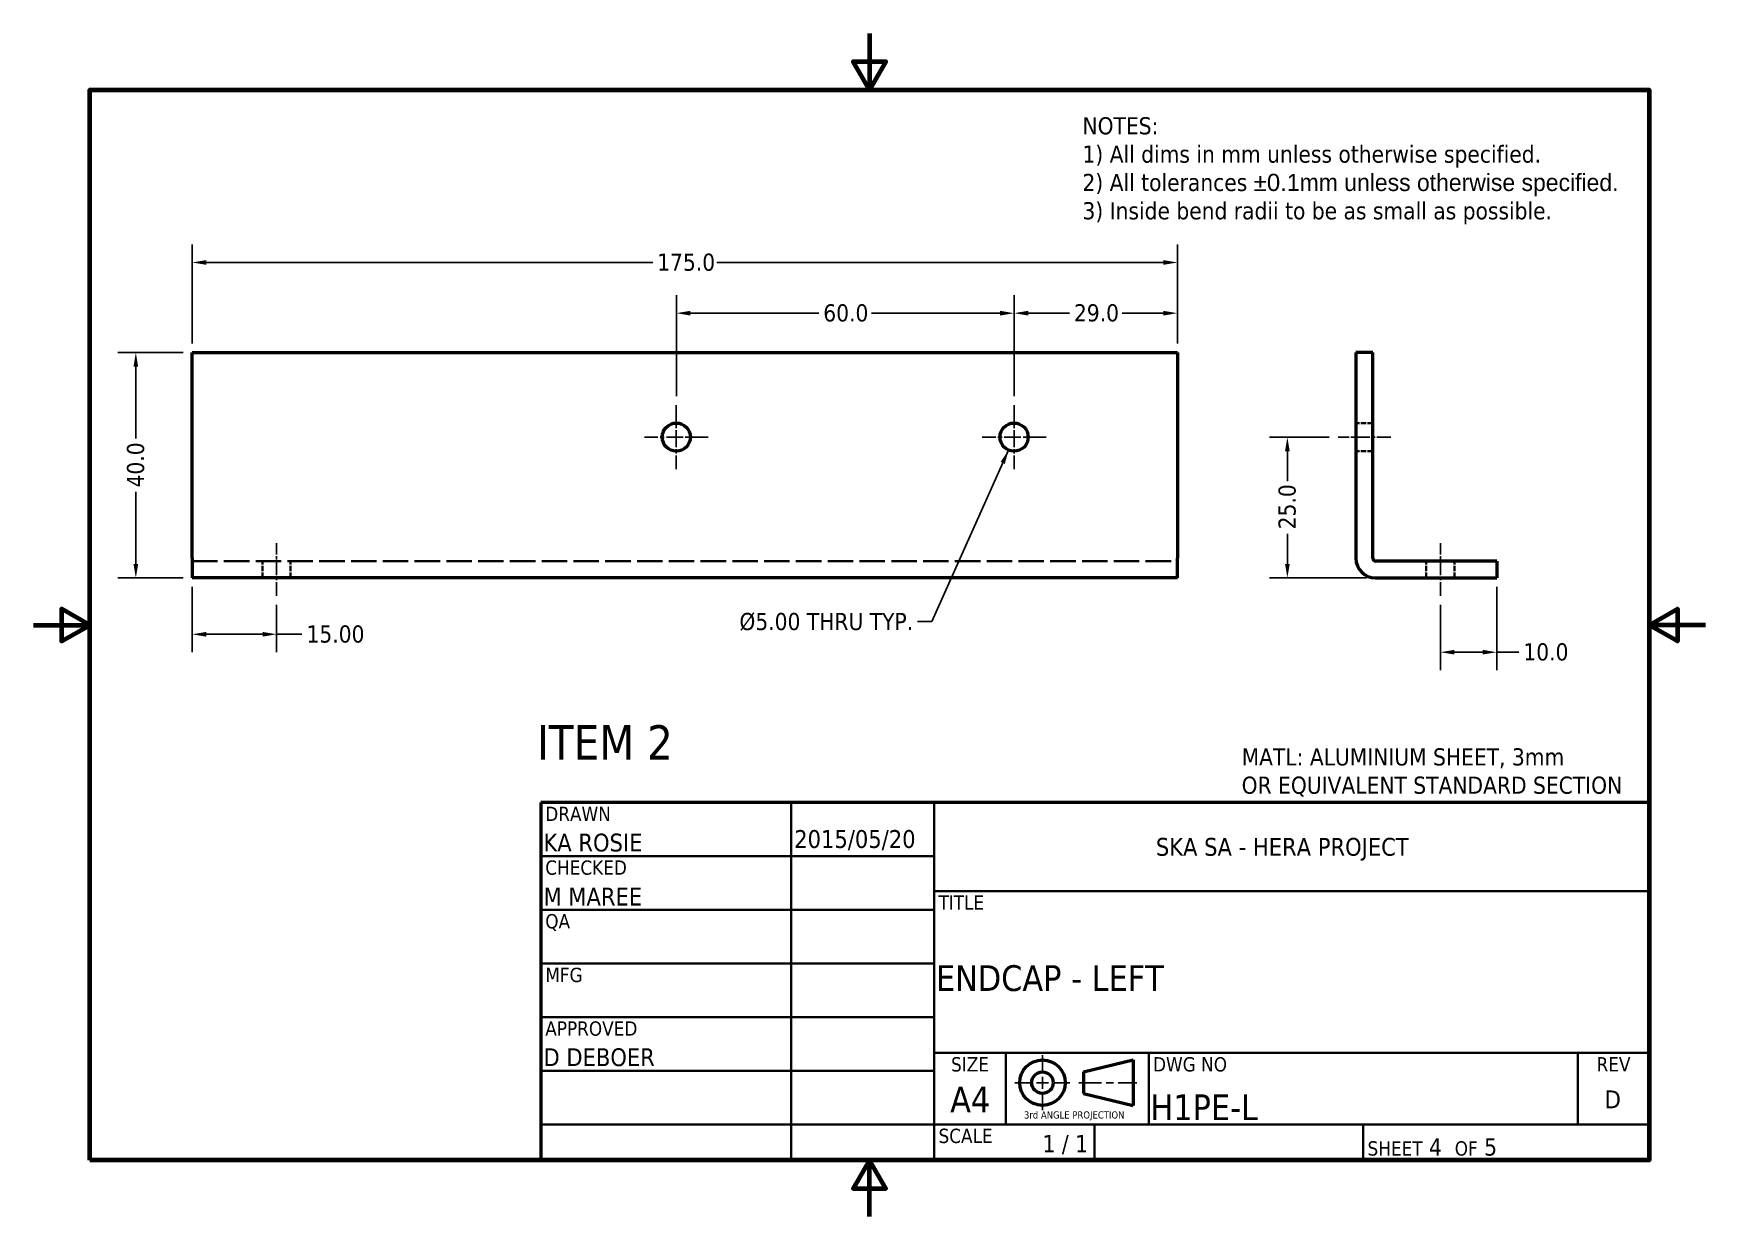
# Model space of a CAD drawing. Header units: millimetres. Extents: x 0 to 297, y 0 to 210.
import ezdxf
from ezdxf.enums import TextEntityAlignment as Align

# ---------------------------------------------------------------- set-up
doc = ezdxf.new("R2010")
doc.units = ezdxf.units.MM
doc.linetypes.add('CHAIN', pattern=[0.7087, 0.4724, -0.0591, 0.1181, -0.0591])
doc.linetypes.add('DASHED', pattern=[0.2067, 0.1654, -0.0413])
for name, color, linetype, lineweight in [('Border (ANSI)', 7, 'Continuous', 70), ('Center Mark (ANSI)', 7, 'Continuous', 25), ('Centerline (ANSI)', 7, 'Continuous', 25), ('Dimension (ANSI)', 7, 'Continuous', 25), ('Hidden (ANSI)', 7, 'DASHED', 35), ('Sketch Geometry (ANSI)', 7, 'Continuous', 25), ('Symbol (ANSI)', 7, 'Continuous', 25), ('Title (ANSI)', 7, 'Continuous', 50), ('Visible (ANSI)', 7, 'Continuous', 50)]:
    doc.layers.add(name, color=color, linetype=linetype, lineweight=lineweight)
doc.styles.add('Note Text (ANSI)', font='tahoma.ttf')
doc.styles.add('Text Style30', font='tahoma.ttf')
doc.styles.add('Text Style38', font='tahoma.ttf')
doc.styles.add('Text Style39', font='tahoma.ttf')
doc.dimstyles.new('Default - mm (ANSI)', dxfattribs={"dimtxt": 3.048, "dimasz": 2.5, "dimexe": 3.175, "dimexo": 1.6002, "dimgap": 0.8, "dimtad": 0, "dimtoh": 1, "dimrnd": 1e-08, "dimzin": 4, "dimdsep": 46, "dimtxsty": 'Note Text (ANSI)', "dimcen": 0.09, "dimdle": 10, "dimclrd": 256, "dimclre": 256, "dimclrt": 256, "dimadec": 1, "dimazin": 1, "dimtfac": 1, "dimtofl": 0, "dimtmove": 0, "dimatfit": 3, "dimfxl": 1, "dimtolj": 1, "dimtzin": 4, "dimlwd": -1, "dimlwe": -1, "dimarcsym": 0})
doc.dimstyles.new('Default - mm (ANSI)$7', dxfattribs={"dimtxt": 3.048, "dimasz": 2.5, "dimexe": 3.175, "dimexo": 1.6002, "dimgap": 0.8, "dimtad": 0, "dimtoh": 1, "dimrnd": 1e-08, "dimzin": 4, "dimdsep": 46, "dimtxsty": 'Note Text (ANSI)', "dimcen": 0.09, "dimdle": 10, "dimclrd": 256, "dimclre": 256, "dimclrt": 256, "dimadec": 1, "dimazin": 1, "dimtfac": 1, "dimtofl": 0, "dimtmove": 0, "dimatfit": 3, "dimfxl": 1, "dimtolj": 1, "dimtzin": 4, "dimlwd": -1, "dimlwe": -1, "dimarcsym": 0})

# ---------------------------------------------------------------- blocks, each defined once
blk = doc.blocks.new('Borders Default Border')
at = {"layer": 'Border (ANSI)', "flags": 128}
for points in [[(148.5, 210), (148.5, 200), (145.61, 205), (151.39, 205), (148.5, 200)], [(10, 10), (10, 200), (287, 200), (287, 10), (10, 10)], [(0, 105), (10, 105), (5, 107.89), (5, 102.11), (10, 105)], [(297, 105), (287, 105), (292, 107.89), (292, 102.11), (287, 105)], [(148.5, 0), (148.5, 10), (145.61, 5), (151.39, 5), (148.5, 10)]]:
    blk.add_lwpolyline(points, dxfattribs=at)
blk = doc.blocks.new('Title Blocks ANSI - Large')
at = {"layer": 'Title (ANSI)'}
for p, q in [((127, 189.23), (127, 125.73)), ((323.85, 189.23), (127, 189.23)), ((323.85, 125.73), (323.85, 189.23)), ((127, 125.73), (323.85, 125.73))]:
    blk.add_line(p, q, dxfattribs=at)
at = {"layer": 'Title (ANSI)', "lineweight": 35}
for p, q in [((171.45, 125.73), (171.45, 189.23)), ((196.85, 125.73), (196.85, 189.23)), ((127, 179.7), (196.85, 179.7)), ((196.85, 173.48), (323.85, 173.48)), ((127, 170.18), (196.85, 170.18)), ((127, 160.65), (196.85, 160.65)), ((127, 151.13), (196.85, 151.13)), ((323.85, 144.78), (196.85, 144.78)), ((209.55, 132.08), (209.55, 144.78)), ((234.95, 132.08), (234.95, 144.78)), ((311.15, 132.08), (311.15, 144.78)), ((127, 141.6), (196.85, 141.6)), ((196.85, 132.08), (127, 132.08)), ((323.85, 132.08), (196.85, 132.08)), ((225.3, 132.08), (225.3, 125.73)), ((273.05, 132.08), (273.05, 125.73))]:
    blk.add_line(p, q, dxfattribs=at)
at = {"layer": 'Title (ANSI)', "style": 'Text Style38'}
for s, p in [('DRAWN', (127.76, 188.47)), ('CHECKED', (127.76, 178.94)), ('TITLE', (197.61, 172.72)), ('QA', (127.76, 169.42)), ('MFG', (127.76, 159.89)), ('APPROVED', (127.76, 150.37)), ('DWG NO', (235.71, 144.02)), ('SCALE', (197.61, 131.32))]:
    blk.add_text(s, height=2.54, dxfattribs=at).set_placement(p, align=Align.TOP_LEFT)
for s, p in [('SIZE', (203.2, 144.02)), ('REV', (317.5, 144.02))]:
    blk.add_text(s, height=2.54, dxfattribs=at).set_placement(p, align=Align.TOP_CENTER)
at = {"layer": 'Title (ANSI)', "insert": (273.81, 126.49), "char_height": 3.048, "attachment_point": 7, "style": 'Note Text (ANSI)'}
blk.add_mtext('\\fTahoma|b0|i0;\\H2.5400;SHEET\\fTahoma|b0|i0;\\H3.0480; 4  \\fTahoma|b0|i0;\\H2.5400;OF\\fTahoma|b0|i0;\\H3.0480; 5 ', dxfattribs=at)
at = {"layer": 'Title (ANSI)'}
for tag, p, height, style in [('CREATION_DATE_001', (171.98, 181.16), 3.17, 'Text Style39'), ('AUTHOR_001', (127.44, 180.53), 3.17, 'Text Style39'), ('COMPANY_001', (236.22, 179.77), 3.17, 'Text Style39'), ('CHECKED_BY_001', (127.44, 170.94), 3.17, 'Text Style39'), ('TITLE_001', (197.15, 155.77), 4.57, 'Text Style30'), ('ENG_APPROVED_BY_001', (127.44, 142.43), 3.17, 'Text Style39'), ('Sheet_Size_001', (199.68, 134.24), 4.57, 'Text Style30'), ('PART_NUMBER_001', (235.25, 132.84), 4.57, 'Text Style30'), ('REVISION_NUMBER_001', (315.93, 134.94), 3.17, 'Text Style39'), ('Initial_View_Scale_001', (216.08, 127.15), 3.05, 'Note Text (ANSI)')]:
    blk.add_attdef(tag, p, '', height=height, dxfattribs=dict(at, style=style))
at = {"layer": 'Title (ANSI)', "style": 'Text Style39'}
for tag, p in [('CHECKED_DATE', (172.21, 170.94)), ('MFG_APPROVED_BY', (127.76, 151.89)), ('MFG_APPROVED_DATE', (172.21, 151.89)), ('ENG_APPROVAL_DATE', (172.21, 142.37))]:
    blk.add_attdef(tag, text='', height=3.17, dxfattribs=at).set_placement(p, align=Align.BOTTOM_LEFT)
blk = doc.blocks.new('*D7')
at = {"layer": 'Defpoints', "color": 0, "transparency": 16777216}
for p in [(28.19, 113.35), (43.19, 110.17), (28.19, 103.35)]:
    blk.add_point(p, dxfattribs=at)
at = {"layer": 'Dimension (ANSI)', "transparency": 16777216}
for p, q in [((28.19, 111.75), (28.19, 100.17)), ((43.19, 108.57), (43.19, 100.17)), ((30.69, 103.35), (40.69, 103.35)), ((43.19, 103.35), (47.7, 103.35))]:
    blk.add_line(p, q, dxfattribs=at)
for points in [[(30.69, 103.77), (30.69, 102.93), (28.19, 103.35)], [(40.69, 103.77), (40.69, 102.93), (43.19, 103.35)]]:
    blk.add_solid(points, dxfattribs=at)
at = {"layer": 'Dimension (ANSI)', "transparency": 16777216, "insert": (48.5, 104.93), "char_height": 3.048, "attachment_point": 1, "style": 'Note Text (ANSI)'}
blk.add_mtext('\\A1;15.00', dxfattribs=at)
blk = doc.blocks.new('*D8')
at = {"layer": 'Defpoints', "color": 0, "transparency": 16777216}
for p in [(174.19, 160.35), (203.19, 153.35), (174.19, 144.02)]:
    blk.add_point(p, dxfattribs=at)
at = {"layer": 'Dimension (ANSI)', "transparency": 16777216}
for p, q in [((174.19, 145.62), (174.19, 163.52)), ((203.19, 154.95), (203.19, 163.52)), ((176.69, 160.35), (184.01, 160.35)), ((200.69, 160.35), (193.36, 160.35))]:
    blk.add_line(p, q, dxfattribs=at)
for points in [[(176.69, 160.77), (176.69, 159.93), (174.19, 160.35)], [(200.69, 160.77), (200.69, 159.93), (203.19, 160.35)]]:
    blk.add_solid(points, dxfattribs=at)
at = {"layer": 'Dimension (ANSI)', "transparency": 16777216, "insert": (184.81, 161.94), "char_height": 3.048, "attachment_point": 1, "style": 'Note Text (ANSI)'}
blk.add_mtext('\\A1;29.0', dxfattribs=at)
blk = doc.blocks.new('*D9')
at = {"layer": 'Defpoints', "color": 0, "transparency": 16777216}
for p in [(114.19, 160.35), (114.19, 144.02), (174.19, 144.02)]:
    blk.add_point(p, dxfattribs=at)
at = {"layer": 'Dimension (ANSI)', "transparency": 16777216}
for p, q in [((114.19, 145.62), (114.19, 163.52)), ((174.19, 145.62), (174.19, 163.52)), ((116.69, 160.35), (139.49, 160.35)), ((171.69, 160.35), (148.88, 160.35))]:
    blk.add_line(p, q, dxfattribs=at)
for points in [[(116.69, 160.77), (116.69, 159.93), (114.19, 160.35)], [(171.69, 160.77), (171.69, 159.93), (174.19, 160.35)]]:
    blk.add_solid(points, dxfattribs=at)
at = {"layer": 'Dimension (ANSI)', "transparency": 16777216, "insert": (140.29, 161.93), "char_height": 3.048, "attachment_point": 1, "style": 'Note Text (ANSI)'}
blk.add_mtext('\\A1;60.0', dxfattribs=at)
blk = doc.blocks.new('*D10')
at = {"layer": 'Defpoints', "color": 0, "transparency": 16777216}
for p in [(259.9, 113.35), (249.9, 110.17), (259.9, 100.17)]:
    blk.add_point(p, dxfattribs=at)
at = {"layer": 'Dimension (ANSI)', "transparency": 16777216}
for p, q in [((259.9, 111.75), (259.9, 97)), ((249.9, 108.57), (249.9, 97)), ((252.4, 100.17), (257.4, 100.17)), ((259.9, 100.17), (263.84, 100.17))]:
    blk.add_line(p, q, dxfattribs=at)
for points in [[(252.4, 100.59), (252.4, 99.76), (249.9, 100.17)], [(257.4, 100.59), (257.4, 99.76), (259.9, 100.17)]]:
    blk.add_solid(points, dxfattribs=at)
at = {"layer": 'Dimension (ANSI)', "transparency": 16777216, "insert": (264.64, 101.76), "char_height": 3.048, "attachment_point": 1, "style": 'Note Text (ANSI)'}
blk.add_mtext('\\A1;10.0', dxfattribs=at)
blk = doc.blocks.new('*D11')
at = {"layer": 'Defpoints', "color": 0, "transparency": 16777216}
for p in [(203.19, 169.35), (28.19, 153.35), (203.19, 153.35)]:
    blk.add_point(p, dxfattribs=at)
at = {"layer": 'Dimension (ANSI)', "transparency": 16777216}
for p, q in [((28.19, 154.95), (28.19, 172.52)), ((203.19, 154.95), (203.19, 172.52)), ((30.69, 169.35), (109.99, 169.35)), ((200.69, 169.35), (121.38, 169.35))]:
    blk.add_line(p, q, dxfattribs=at)
for points in [[(30.69, 169.77), (30.69, 168.93), (28.19, 169.35)], [(200.69, 169.77), (200.69, 168.93), (203.19, 169.35)]]:
    blk.add_solid(points, dxfattribs=at)
at = {"layer": 'Dimension (ANSI)', "transparency": 16777216, "insert": (110.79, 170.93), "char_height": 3.048, "attachment_point": 1, "style": 'Note Text (ANSI)'}
blk.add_mtext('\\A1;175.0', dxfattribs=at)
blk = doc.blocks.new('*D12')
at = {"layer": 'Defpoints', "color": 0, "transparency": 16777216}
for p in [(28.19, 153.35), (18.19, 113.35), (28.19, 113.35)]:
    blk.add_point(p, dxfattribs=at)
at = {"layer": 'Dimension (ANSI)', "transparency": 16777216}
for p, q in [((26.59, 153.35), (15.01, 153.35)), ((18.19, 150.85), (18.19, 138.09)), ((18.19, 115.85), (18.19, 128.61)), ((26.59, 113.35), (15.01, 113.35))]:
    blk.add_line(p, q, dxfattribs=at)
for points in [[(17.77, 150.85), (18.6, 150.85), (18.19, 153.35)], [(17.77, 115.85), (18.6, 115.85), (18.19, 113.35)]]:
    blk.add_solid(points, dxfattribs=at)
at = {"layer": 'Dimension (ANSI)', "transparency": 16777216, "insert": (16.6, 129.41), "char_height": 3.048, "attachment_point": 1, "rotation": 90, "style": 'Note Text (ANSI)'}
blk.add_mtext('\\A1;40.0', dxfattribs=at)
blk = doc.blocks.new('3rd ANGLE PROJECTION')
at = {"layer": 'Sketch Geometry (ANSI)', "lineweight": 25}
for p, q in [((-6.99, 5.75), (-6.99, 2.5)), ((-12.74, 0), (-9.49, 0)), ((-8.24, 0), (-5.74, 0)), ((-6.99, 1.25), (-6.99, -1.25)), ((-4.49, 0), (-1.24, 0)), ((0.64, 0), (5.33, 0)), ((6.33, 0), (7.83, 0)), ((8.83, 0), (12.74, 0)), ((-6.99, -2.5), (-6.99, -5.75))]:
    blk.add_line(p, q, dxfattribs=at)
at = {"layer": 'Sketch Geometry (ANSI)', "lineweight": 50}
for p, q in [((1.62, 2.25), (11.99, 4.75)), ((11.99, 4.75), (11.99, -4.75)), ((1.62, 2.25), (1.62, -2.25)), ((1.62, -2.25), (11.99, -4.75))]:
    blk.add_line(p, q, dxfattribs=at)
for radius in [4.75, 2.25]:
    blk.add_circle((-6.99, 0), radius, dxfattribs=at)
at = {"layer": 'Symbol (ANSI)', "insert": (-10.85, -5.98), "char_height": 1.5, "attachment_point": 1, "style": 'Note Text (ANSI)'}
blk.add_mtext('\\fTahoma|b0|i0;\\H1.5000;3rd ANGLE PROJECTION', dxfattribs=at)
blk = doc.blocks.new('*D13')
at = {"layer": 'Defpoints', "color": 0, "transparency": 16777216}
for p in [(222.72, 138.35), (231.72, 138.35), (238.4, 113.35)]:
    blk.add_point(p, dxfattribs=at)
at = {"layer": 'Dimension (ANSI)', "transparency": 16777216}
for p, q in [((230.12, 138.35), (219.55, 138.35)), ((222.72, 135.85), (222.72, 130.52)), ((222.72, 115.85), (222.72, 121.18)), ((236.8, 113.35), (219.55, 113.35))]:
    blk.add_line(p, q, dxfattribs=at)
for points in [[(222.31, 135.85), (223.14, 135.85), (222.72, 138.35)], [(222.31, 115.85), (223.14, 115.85), (222.72, 113.35)]]:
    blk.add_solid(points, dxfattribs=at)
at = {"layer": 'Dimension (ANSI)', "transparency": 16777216, "insert": (221.14, 121.98), "char_height": 3.048, "attachment_point": 1, "rotation": 90, "style": 'Note Text (ANSI)'}
blk.add_mtext('\\A1;25.0', dxfattribs=at)

msp = doc.modelspace()

# ---------------------------------------------------------------- linework, layer by layer
at = {"layer": 'Center Mark (ANSI)', "linetype": 'CHAIN', "ltscale": 6.305112}
for p, q in [((114.186, 144.023), (114.186, 132.673)), ((174.186, 144.023), (174.186, 132.673)), ((119.861, 138.348), (108.511, 138.348)), ((179.861, 138.348), (168.511, 138.348))]:
    msp.add_line(p, q, dxfattribs=at)
at = {"layer": 'Centerline (ANSI)', "linetype": 'CHAIN', "ltscale": 5.194062}
for p, q in [((241.073, 138.348), (231.723, 138.348)), ((43.186, 110.173), (43.186, 119.523)), ((249.898, 110.173), (249.898, 119.523))]:
    msp.add_line(p, q, dxfattribs=at)
at = {"layer": 'Hidden (ANSI)', "ltscale": 5.71399}
for p, q in [((237.898, 140.848), (234.898, 140.848)), ((237.898, 135.848), (234.898, 135.848)), ((40.686, 113.348), (40.686, 116.348)), ((45.686, 113.348), (45.686, 116.348)), ((247.398, 113.348), (247.398, 116.348)), ((252.398, 113.348), (252.398, 116.348))]:
    msp.add_line(p, q, dxfattribs=at)
at = {"layer": 'Hidden (ANSI)', "ltscale": 27.310892}
msp.add_line((28.186, 116.348), (203.186, 116.348), dxfattribs=at)
at = {"layer": 'Visible (ANSI)'}
for p, q in [((28.186, 116.848), (28.186, 153.348)), ((28.186, 153.348), (203.186, 153.348)), ((203.186, 153.348), (203.186, 116.848)), ((234.898, 153.348), (234.898, 116.848)), ((237.898, 153.348), (234.898, 153.348)), ((237.898, 116.848), (237.898, 153.348)), ((28.186, 116.848), (28.186, 113.348)), ((203.186, 113.348), (203.186, 116.848)), ((259.898, 116.348), (238.398, 116.348)), ((259.898, 116.348), (259.898, 113.348)), ((203.186, 113.348), (28.186, 113.348)), ((238.398, 113.348), (259.898, 113.348))]:
    msp.add_line(p, q, dxfattribs=at)
for centre in [(114.186, 138.348), (174.186, 138.348)]:
    msp.add_circle(centre, 2.5, dxfattribs=at)
for radius in [3.5, 0.5]:
    msp.add_arc((238.398, 116.848), radius, 180, 270, dxfattribs=at)

# ---------------------------------------------------------------- block references
msp.add_blockref('Borders Default Border', (0, 0))
msp.add_blockref('Title Blocks ANSI - Large', (-36.85, -115.73)).add_auto_attribs({'ENG_APPROVED_BY_001': 'D DEBOER', 'AUTHOR_001': 'KA ROSIE', 'CHECKED_BY_001': 'M MAREE', 'CREATION_DATE_001': '2015/05/20', 'PART_NUMBER_001': 'H1PE-L', 'TITLE_001': 'ENDCAP - LEFT', 'Sheet_Size_001': 'A4', 'COMPANY_001': 'SKA SA - HERA PROJECT', 'REVISION_NUMBER_001': 'D', 'Initial_View_Scale_001': '1 / 1'})
at = {"xscale": 0.85, "yscale": 0.85, "zscale": 0.85}
msp.add_blockref('3rd ANGLE PROJECTION', (185.16, 23.755), dxfattribs=at)

# ---------------------------------------------------------------- texts
at = {"layer": 'Symbol (ANSI)', "char_height": 3.048, "style": 'Note Text (ANSI)'}
for s, insert, width, attachment_point, line_spacing_factor in [('{\\fTahoma|b0|i0;\\H3.0480;NOTES:\\P\\fTahoma|b0|i0;\\H3.0480;1) All dims in mm unless otherwise specified.\\P\\fTahoma|b0|i0;\\H3.0480;2) All tolerances \\fArial|b0|i0;\\H3.0480;±0.\\fMS Shell Dlg 2|b0|i0;\\H3.0480;1mm unless otherwise specified.\\fTahoma|b0|i0;\\H3.0480;\\P\\fTahoma|b0|i0;\\H3.0480;3) Inside bend radii to be as small as possible.}', (186.325, 195.138), 97.11449, 1, 0.989619), ('{Ø5.00 THRU TYP.}', (156.249, 107.145), 33.11736, 3, 0.5334), ('{\\fTahoma|b0|i0;MATL: ALUMINIUM SHEET, 3mm\\P\\fTahoma|b0|i0;OR EQUIVALENT STANDARD SECTION}', (214.598, 83.114), 71.69963, 1, 0.987884)]:
    msp.add_mtext(s, dxfattribs=dict(at, insert=insert, width=width, attachment_point=attachment_point, line_spacing_factor=line_spacing_factor))
at = {"layer": 'Symbol (ANSI)', "insert": (89.438, 87.225), "char_height": 6.1, "width": 26.39708, "attachment_point": 1, "style": 'Note Text (ANSI)'}
msp.add_mtext('{\\fTahoma|b0|i0;\\H6.1000;ITEM 2}', dxfattribs=at)

# ---------------------------------------------------------------- dimensions: what is measured, and where the dimension line sits
at = {"layer": 'Dimension (ANSI)'}
for base, p1, p2, angle, override, picture, middle in [((203.186, 169.348), (28.186, 153.348), (203.186, 153.348), 180, {"dimgap": 0.8, "dimtoh": 0, "dimdec": 1, "dimtol": 0, "dimlim": 0, "dimtp": 0, "dimtm": 0, "dimtdec": 2, "dimatfit": 1}, '*D11', (115.686, 169.348)), ((114.186, 160.348), (174.186, 144.023), (114.186, 144.023), 180, {"dimgap": 0.8, "dimtoh": 0, "dimdec": 1, "dimtol": 0, "dimlim": 0, "dimtp": 0, "dimtm": 0, "dimtdec": 2, "dimatfit": 1}, '*D9', (144.186, 160.348)), ((174.186, 160.348), (203.186, 153.348), (174.186, 144.023), 180, {"dimgap": 0.8, "dimtoh": 0, "dimdec": 1, "dimtol": 0, "dimlim": 0, "dimtp": 0, "dimtm": 0, "dimtdec": 2, "dimatfit": 1}, '*D8', (188.686, 160.348)), ((18.186, 113.348), (28.186, 153.348), (28.186, 113.348), 270, {"dimgap": 0.8, "dimtoh": 0, "dimdec": 1, "dimtol": 0, "dimlim": 0, "dimtp": 0, "dimtm": 0, "dimtdec": 2, "dimatfit": 1}, '*D12', (18.186, 133.348)), ((222.723, 138.348), (238.398, 113.348), (231.723, 138.348), 270, {"dimgap": 0.8, "dimtoh": 0, "dimdec": 1, "dimtol": 0, "dimlim": 0, "dimtp": 0, "dimtm": 0, "dimtdec": 2, "dimatfit": 1}, '*D13', (222.723, 125.848)), ((28.186, 103.348), (43.186, 110.173), (28.186, 113.348), 180, {"dimgap": 0.8, "dimtoh": 0, "dimdec": 2, "dimtol": 0, "dimlim": 0, "dimtp": 0, "dimtm": 0, "dimtdec": 2, "dimatfit": 2}, '*D7', (53.4, 103.348))]:
    dim = msp.add_linear_dim(base=base, p1=p1, p2=p2, angle=angle, dimstyle='Default - mm (ANSI)', override=override, dxfattribs=at)
    dim.commit()
    dim.dimension.update_dxf_attribs({"geometry": picture, "text_midpoint": middle, "dimtype": 160})
dim = msp.add_linear_dim(base=(259.898, 100.173), p1=(249.898, 110.173), p2=(259.898, 113.348), dimstyle='Default - mm (ANSI)', override={"dimgap": 0.8, "dimtoh": 0, "dimdec": 1, "dimtol": 0, "dimlim": 0, "dimtp": 0, "dimtm": 0, "dimtdec": 2, "dimatfit": 2}, dxfattribs=at)
dim.commit()
dim.dimension.update_dxf_attribs({"geometry": '*D10', "text_midpoint": (268.396, 100.173), "dimtype": 160})

# ---------------------------------------------------------------- leaders
at = {"layer": 'Symbol (ANSI)', "annotation_type": 0, "has_hookline": 1, "hookline_direction": 1, "text_width": 32.269}
msp.add_leader([(173.19, 136.055), (159.549, 105.621), (157.049, 105.621)], dimstyle='Default - mm (ANSI)$7', override={"dimtad": 0}, dxfattribs=at)

doc.saveas('drawing.dxf')
